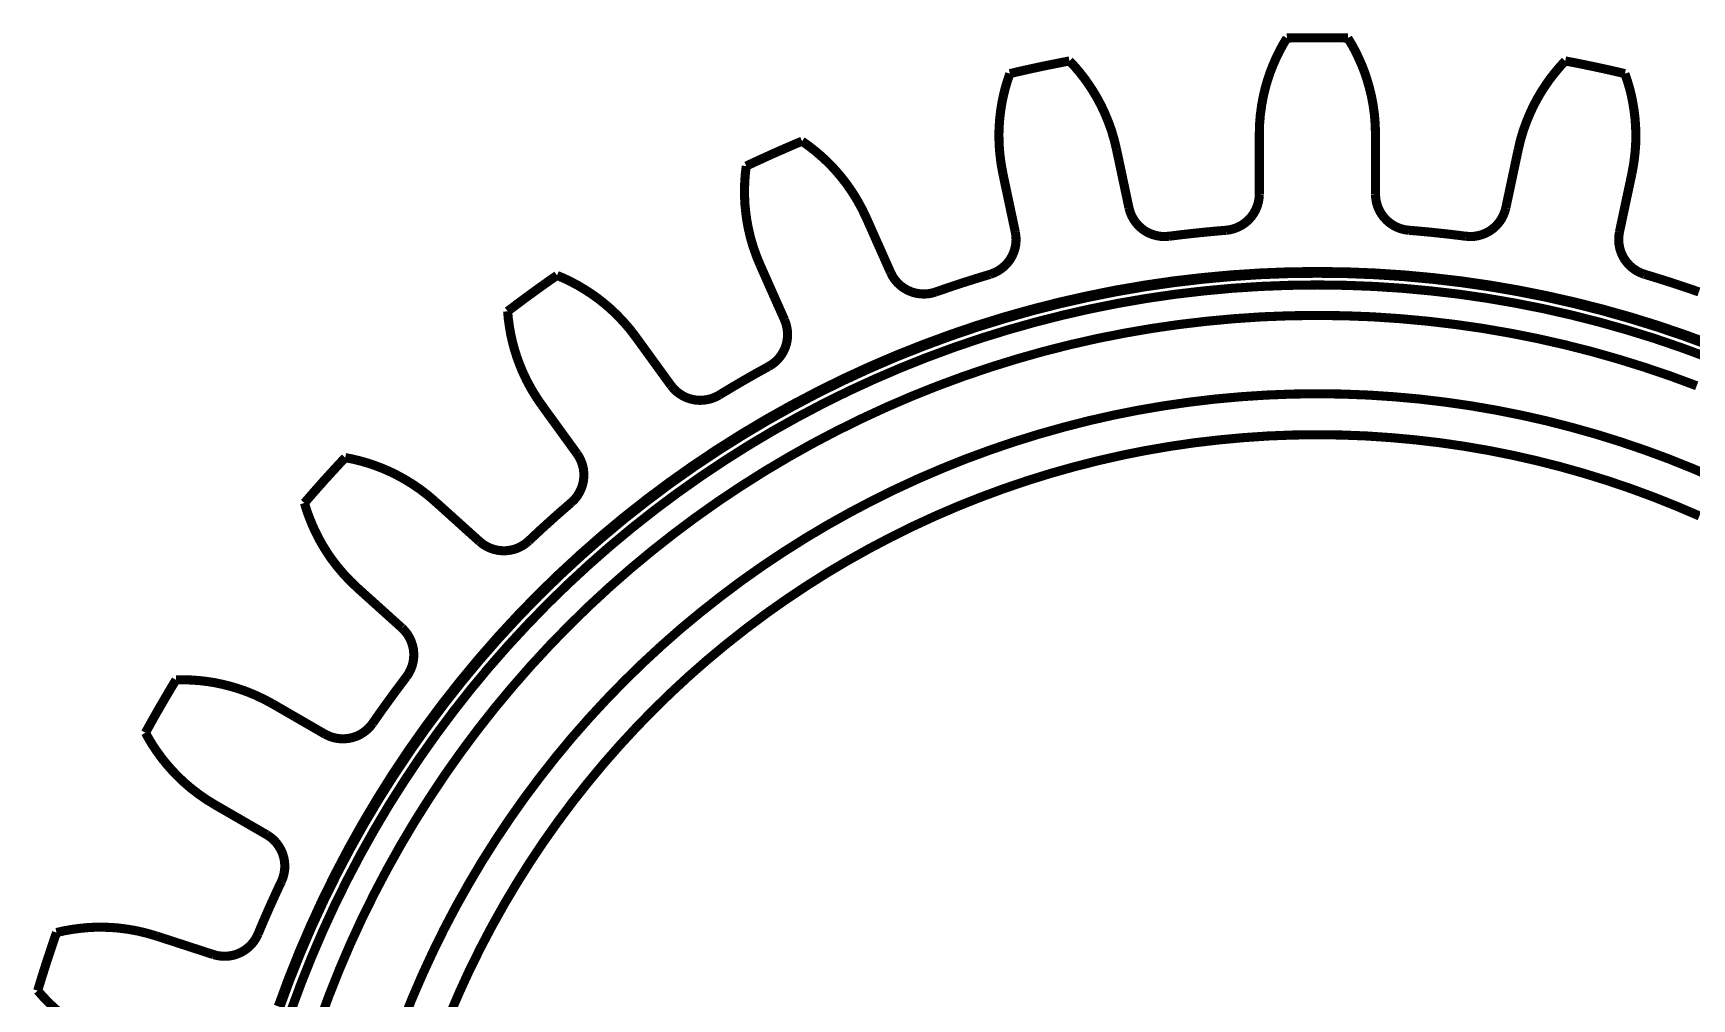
# Model space of a CAD drawing. Extents: x 0.4 to 23.1, y 0.4 to 16.1.
# Drawn here: x 4.492 to 6.29, y 7.96 to 9.007 of the extents above; entities that cross this region are included whole.
import ezdxf

# ---------------------------------------------------------------- set-up
doc = ezdxf.new("R2010")
doc.units = 0
doc.layers.get('0').update_dxf_attribs({"linetype": 'CONTINUOUS'})

msp = doc.modelspace()

# ---------------------------------------------------------------- linework, layer by layer
at = {"color": 0, "const_width": 0.00985}
for points in [[(5.85113, 9.00131), (5.8469, 8.99414), (5.84293, 8.98682), (5.83925, 8.97928), (5.83594, 8.97162), (5.83285, 8.96365), (5.83014, 8.95557), (5.82775, 8.94726), (5.82574, 8.93892), (5.82379, 8.9286), (5.82238, 8.91818), (5.8215, 8.90756), (5.82124, 8.89692)], [(5.85113, 9.00131), (5.85943, 9.00146), (5.86768, 9.00157), (5.87597, 9.00163), (5.89247, 9.00163), (5.90076, 9.00157), (5.90901, 9.00146), (5.91726, 9.00131)], [(5.91726, 9.00131), (5.92156, 8.99414), (5.92551, 8.98682), (5.92914, 8.97928), (5.93251, 8.97162), (5.9356, 8.96365), (5.93826, 8.95557), (5.94065, 8.94726), (5.94271, 8.93892), (5.94467, 8.9286), (5.94607, 8.91818), (5.94694, 8.90756), (5.94721, 8.89692)], [(5.55072, 8.96272), (5.55875, 8.96463), (5.56685, 8.96647), (5.57493, 8.96826), (5.58301, 8.97), (5.5911, 8.97168), (5.59918, 8.97331), (5.60732, 8.97493), (5.6154, 8.97651)], [(5.6154, 8.97651), (5.6211, 8.97038), (5.62646, 8.96403), (5.63162, 8.95747), (5.63644, 8.95063), (5.64111, 8.94347), (5.64546, 8.93614), (5.64953, 8.92854), (5.65321, 8.92079), (5.65728, 8.91108), (5.66086, 8.90121), (5.6639, 8.891), (5.66639, 8.88064)], [(6.153, 8.97651), (6.14735, 8.97038), (6.14199, 8.96403), (6.13683, 8.95747), (6.132, 8.95063), (6.12733, 8.94347), (6.12299, 8.93614), (6.11893, 8.92854), (6.11524, 8.92079), (6.11117, 8.91108), (6.10758, 8.90121), (6.10454, 8.891), (6.10206, 8.88064)], [(6.153, 8.97651), (6.16114, 8.97493), (6.16928, 8.97331), (6.17736, 8.97168), (6.18544, 8.97), (6.19353, 8.96826), (6.20161, 8.96647), (6.20964, 8.96463), (6.21772, 8.96272)], [(5.55072, 8.96272), (5.54807, 8.95486), (5.54568, 8.94689), (5.54368, 8.93875), (5.54199, 8.93056), (5.54069, 8.92215), (5.53971, 8.91363), (5.53907, 8.90511), (5.53885, 8.89649), (5.53907, 8.88596), (5.53988, 8.87549), (5.54124, 8.8649), (5.54313, 8.85449)], [(6.21772, 8.96272), (6.22038, 8.95486), (6.22276, 8.94689), (6.22478, 8.93875), (6.2264, 8.93056), (6.22775, 8.92215), (6.22874, 8.91363), (6.22933, 8.90511), (6.2296, 8.89649), (6.22939, 8.88596), (6.22857, 8.87549), (6.22721, 8.8649), (6.22532, 8.85449)], [(5.26486, 8.86257), (5.27235, 8.8661), (5.27989, 8.86957), (5.28738, 8.87299), (5.29492, 8.87642), (5.30251, 8.87972), (5.31006, 8.88303), (5.31765, 8.88629), (5.32531, 8.88949)], [(5.32531, 8.88949), (5.33208, 8.88471), (5.33871, 8.87961), (5.34511, 8.87424), (5.35124, 8.8686), (5.35732, 8.86257), (5.36307, 8.85628), (5.3686, 8.84972), (5.37386, 8.84289), (5.37983, 8.83425), (5.38536, 8.82531), (5.39046, 8.81597), (5.39507, 8.80638)], [(5.82124, 8.83219), (5.82124, 8.89692)], [(5.94721, 8.83219), (5.94721, 8.89692)], [(5.67985, 8.81733), (5.66639, 8.88064)], [(6.0886, 8.81733), (6.10206, 8.88064)], [(5.26486, 8.86257), (5.26389, 8.85433), (5.26324, 8.84603), (5.26297, 8.83768), (5.26303, 8.82932), (5.26346, 8.82081), (5.26432, 8.81228), (5.26546, 8.80376), (5.26704, 8.79531), (5.26942, 8.78504), (5.2724, 8.77496), (5.27593, 8.76492), (5.28, 8.7551)], [(5.55658, 8.79118), (5.54313, 8.85449)], [(6.21181, 8.79118), (6.22532, 8.85449)], [(5.82124, 8.83219), (5.82096, 8.82775), (5.82021, 8.82329), (5.81896, 8.81901), (5.81717, 8.81483), (5.81494, 8.81088), (5.81228, 8.80724), (5.80925, 8.80393), (5.80583, 8.801), (5.80208, 8.79844), (5.79818, 8.79639), (5.79406, 8.79476), (5.78976, 8.79362), (5.785, 8.79297)], [(5.94721, 8.83219), (5.94749, 8.82775), (5.94824, 8.82329), (5.94949, 8.81901), (5.95128, 8.81483), (5.9535, 8.81088), (5.95617, 8.80724), (5.95921, 8.80393), (5.96262, 8.801), (5.96636, 8.79844), (5.97026, 8.79639), (5.97439, 8.79476), (5.97868, 8.79362), (5.98346, 8.79297)], [(5.67985, 8.81733), (5.68104, 8.81304), (5.68272, 8.80886), (5.68485, 8.8049), (5.68739, 8.80122), (5.69043, 8.79779), (5.69379, 8.79476), (5.69743, 8.79215), (5.70139, 8.78999), (5.70557, 8.78831), (5.70985, 8.78711), (5.71419, 8.7864), (5.71864, 8.78618), (5.72342, 8.78651)], [(6.0886, 8.81733), (6.0874, 8.81304), (6.08572, 8.80886), (6.08361, 8.8049), (6.08106, 8.80122), (6.07801, 8.79779), (6.07465, 8.79476), (6.07101, 8.79215), (6.06706, 8.78999), (6.06288, 8.78831), (6.0586, 8.78711), (6.05425, 8.7864), (6.04981, 8.78618), (6.04503, 8.78651)], [(5.42139, 8.74724), (5.39507, 8.80638)], [(5.55658, 8.79118), (5.55729, 8.78674), (5.55746, 8.78222), (5.55713, 8.77772), (5.55626, 8.77333), (5.5549, 8.76899), (5.55306, 8.76486), (5.55078, 8.76101), (5.54801, 8.75738), (5.54492, 8.75418), (5.5415, 8.75136), (5.53782, 8.74892), (5.53386, 8.7469), (5.52935, 8.74522)], [(5.72342, 8.78651), (5.73112, 8.78749), (5.73882, 8.78842), (5.74647, 8.78928), (5.76188, 8.7909), (5.77729, 8.79232), (5.785, 8.79297)], [(5.98346, 8.79297), (5.99115, 8.79232), (6.00657, 8.7909), (6.02197, 8.78928), (6.02962, 8.78842), (6.03733, 8.78749), (6.04503, 8.78651)], [(6.21181, 8.79118), (6.21115, 8.78674), (6.21099, 8.78222), (6.21132, 8.77772), (6.21218, 8.77333), (6.21354, 8.76899), (6.21539, 8.76486), (6.21767, 8.76101), (6.22043, 8.75738), (6.22353, 8.75418), (6.22694, 8.75136), (6.23063, 8.74892), (6.2346, 8.7469), (6.2391, 8.74522)], [(5.30632, 8.69596), (5.28, 8.7551)], [(6.31261, 8.66883), (6.28326, 8.67969), (6.25364, 8.68978), (6.22374, 8.69906), (6.19363, 8.70751), (6.16331, 8.71522), (6.13276, 8.72211), (6.10206, 8.72825), (6.07124, 8.73356), (6.04025, 8.73807), (6.00917, 8.74169), (5.97803, 8.74457), (5.94678, 8.74664), (5.91553, 8.74789), (5.88422, 8.74826), (5.85292, 8.74789), (5.82167, 8.74664), (5.79042, 8.74457), (5.75928, 8.74169), (5.72819, 8.73807), (5.69721, 8.73356), (5.66635, 8.72825), (5.63569, 8.72211), (5.60514, 8.71522), (5.57482, 8.70751), (5.54471, 8.69906), (5.51481, 8.68978), (5.48519, 8.67969), (5.45583, 8.66883), (5.42676, 8.65728), (5.398, 8.64492), (5.36957, 8.63183), (5.34153, 8.61794), (5.31381, 8.6034), (5.28651, 8.58811), (5.2596, 8.5721), (5.23313, 8.55539), (5.20714, 8.53803), (5.18158, 8.51997), (5.15647, 8.50125), (5.13189, 8.48188), (5.10786, 8.46186), (5.08431, 8.44119), (5.06136, 8.41997), (5.0389, 8.39817), (5.01708, 8.37571), (4.99582, 8.35275), (4.97521, 8.32921), (4.95518, 8.30512), (4.93582, 8.28054), (4.9171, 8.25549), (4.89903, 8.22993), (4.88162, 8.20394), (4.86496, 8.17746), (4.84896, 8.15056), (4.83365, 8.12326), (4.81907, 8.09554), (4.80524, 8.06749), (4.79215, 8.03907), (4.77979, 8.01031), (4.76818, 7.98122), (4.75738, 7.95187)], [(4.75906, 7.95128), (4.76986, 7.98058), (4.78147, 8.0096), (4.79378, 8.03831), (4.80686, 8.06668), (4.82069, 8.09472), (4.83524, 8.1224), (4.85053, 8.14963), (4.86649, 8.17649), (4.88319, 8.2029), (4.90056, 8.22889), (4.91857, 8.25439), (4.93728, 8.27946), (4.9566, 8.30399), (4.97657, 8.32801), (4.99718, 8.35151), (5.01839, 8.37446), (5.04021, 8.39686), (5.06261, 8.41868), (5.08556, 8.43989), (5.109, 8.46044), (5.13303, 8.48047), (5.15761, 8.49978), (5.18261, 8.5185), (5.20817, 8.53651), (5.23415, 8.55388), (5.26058, 8.57053), (5.28743, 8.58653), (5.31467, 8.60178), (5.34233, 8.61638), (5.37033, 8.63015), (5.39871, 8.64324), (5.42746, 8.6556), (5.45649, 8.66715), (5.48579, 8.678), (5.51535, 8.68804), (5.54519, 8.69726), (5.57531, 8.70578), (5.60558, 8.71349), (5.63607, 8.72038), (5.66672, 8.72646), (5.69749, 8.73178), (5.7284, 8.73622), (5.75944, 8.7399), (5.79058, 8.74278), (5.82178, 8.74485), (5.85297, 8.74604), (5.88422, 8.74642), (5.91547, 8.74604), (5.94667, 8.74485), (5.97786, 8.74278), (6.009, 8.7399), (6.04004, 8.73622), (6.07096, 8.73178), (6.10172, 8.72646), (6.13238, 8.72038), (6.16287, 8.71349), (6.19314, 8.70578), (6.22325, 8.69726), (6.25304, 8.68804), (6.28267, 8.678), (6.31196, 8.66715)], [(5.00608, 8.70518), (5.01932, 8.71517), (5.02593, 8.72006), (5.03261, 8.72493), (5.03933, 8.72982), (5.05279, 8.73936), (5.05963, 8.74408)], [(5.05963, 8.74408), (5.06728, 8.74083), (5.07476, 8.73719), (5.08214, 8.73329), (5.08936, 8.729), (5.09651, 8.72439), (5.10346, 8.71946), (5.11025, 8.71414), (5.11681, 8.70861), (5.12446, 8.70139), (5.13172, 8.69374), (5.13867, 8.68571), (5.14513, 8.67725)], [(5.42139, 8.74724), (5.42344, 8.74322), (5.42594, 8.73947), (5.42888, 8.73606), (5.43218, 8.73296), (5.43582, 8.73031), (5.43972, 8.72803), (5.44385, 8.72629), (5.44819, 8.72493), (5.45258, 8.72418), (5.45703, 8.72385), (5.46143, 8.72407), (5.46582, 8.72478), (5.47043, 8.72613)], [(5.47043, 8.72613), (5.47775, 8.72868), (5.48508, 8.73118), (5.4924, 8.73361), (5.49978, 8.73606), (5.51454, 8.74072), (5.52192, 8.743), (5.52935, 8.74522)], [(6.2391, 8.74522), (6.24653, 8.743), (6.2539, 8.74072), (6.26867, 8.73606), (6.27604, 8.73361), (6.28336, 8.73118), (6.29069, 8.72868), (6.29796, 8.72613)], [(6.3074, 8.65528), (6.27843, 8.66596), (6.24914, 8.67594), (6.21962, 8.68506), (6.18983, 8.69347), (6.15989, 8.70107), (6.12972, 8.7079), (6.09944, 8.71392), (6.06896, 8.71918), (6.03836, 8.72364), (6.00765, 8.72721), (5.97689, 8.73008), (5.94601, 8.7321), (5.91515, 8.73329), (5.88422, 8.73372), (5.85331, 8.73329), (5.82243, 8.7321), (5.79156, 8.73008), (5.76079, 8.72721), (5.73008, 8.72364), (5.69949, 8.71918), (5.669, 8.71392), (5.63872, 8.7079), (5.60856, 8.70107), (5.57861, 8.69347), (5.54883, 8.68506), (5.51932, 8.67594), (5.49001, 8.66596), (5.46104, 8.65528), (5.43229, 8.64382), (5.40392, 8.63162), (5.37582, 8.61871), (5.3481, 8.60499), (5.32075, 8.5906), (5.29378, 8.57553), (5.26719, 8.55968), (5.24104, 8.54318), (5.21539, 8.52604), (5.19011, 8.50819), (5.16536, 8.48969), (5.14106, 8.47054), (5.11729, 8.45079), (5.09407, 8.43039), (5.07135, 8.4094), (5.04921, 8.38786), (5.02767, 8.36567), (5.00667, 8.34299), (4.98628, 8.31976), (4.96653, 8.29601), (4.94738, 8.27171), (4.92888, 8.2469), (4.91103, 8.22168), (4.89388, 8.19596), (4.87733, 8.16986), (4.86154, 8.14328), (4.84646, 8.11632), (4.83203, 8.08892), (4.81836, 8.06119), (4.80544, 8.03315), (4.79324, 8.00472), (4.78179, 7.97601), (4.77106, 7.947)], [(5.00608, 8.70518), (5.00683, 8.69694), (5.00797, 8.68869), (5.00939, 8.68044), (5.01124, 8.67225), (5.0134, 8.66401), (5.016, 8.65588), (5.01893, 8.64779), (5.02219, 8.63986), (5.02669, 8.63032), (5.03168, 8.6211), (5.03722, 8.61199), (5.04324, 8.60325)], [(6.29557, 8.62446), (6.26742, 8.63488), (6.23893, 8.64453), (6.21024, 8.65343), (6.18132, 8.66163), (6.15218, 8.669), (6.12289, 8.67563), (6.09343, 8.68147), (6.06381, 8.68658), (6.03407, 8.69086), (6.00418, 8.69439), (5.97428, 8.69715), (5.94428, 8.69917), (5.91428, 8.70031), (5.88422, 8.70068), (5.85417, 8.70031), (5.82417, 8.69917), (5.79417, 8.69715), (5.76421, 8.69439), (5.73438, 8.69086), (5.70464, 8.68658), (5.67503, 8.68147), (5.64556, 8.67563), (5.61626, 8.669), (5.58713, 8.66163), (5.55821, 8.65343), (5.52951, 8.64453), (5.50103, 8.63488), (5.47288, 8.62446), (5.44493, 8.61333), (5.41732, 8.60146), (5.39003, 8.58886), (5.36307, 8.57557), (5.33649, 8.56164), (5.31028, 8.54693), (5.28444, 8.53157), (5.25906, 8.51551), (5.23406, 8.49886), (5.20953, 8.4815), (5.18544, 8.46349), (5.16183, 8.44488), (5.13872, 8.42567), (5.11615, 8.40588), (5.09407, 8.38547), (5.07254, 8.36447), (5.0516, 8.34299), (5.03119, 8.3209), (5.01139, 8.29833), (4.99214, 8.27522), (4.97353, 8.25163), (4.95557, 8.22754), (4.93821, 8.20301), (4.92156, 8.178), (4.90549, 8.15261), (4.89014, 8.12679), (4.87543, 8.10053), (4.86143, 8.07394), (4.84814, 8.04704), (4.83556, 8.01975), (4.82374, 7.99214), (4.81261, 7.96419), (4.80219, 7.93599)], [(5.30632, 8.69596), (5.30789, 8.69179), (5.30897, 8.68739), (5.30957, 8.68294), (5.30968, 8.67844), (5.30925, 8.67393), (5.30832, 8.66949), (5.30686, 8.66525), (5.30496, 8.66118), (5.30257, 8.65733), (5.29981, 8.65386), (5.29671, 8.65072), (5.29324, 8.64794), (5.28917, 8.6454)], [(5.18317, 8.62489), (5.14513, 8.67725)], [(5.23557, 8.61442), (5.24881, 8.62244), (5.26215, 8.63026), (5.26888, 8.63411), (5.27561, 8.63792), (5.28917, 8.6454)], [(6.31657, 8.52393), (6.29101, 8.53489), (6.26514, 8.54525), (6.23904, 8.55485), (6.21268, 8.56381), (6.18614, 8.57206), (6.15935, 8.57958), (6.13238, 8.58649), (6.10525, 8.59261), (6.07796, 8.59804), (6.05051, 8.60275), (6.02294, 8.60672), (5.99533, 8.61003), (5.96761, 8.61253), (5.93983, 8.61436), (5.91206, 8.61546), (5.88422, 8.61583), (5.85639, 8.61546), (5.82861, 8.61436), (5.80083, 8.61253), (5.77311, 8.61003), (5.7455, 8.60672), (5.71793, 8.60275), (5.69049, 8.59804), (5.66319, 8.59261), (5.63607, 8.58649), (5.6091, 8.57958), (5.58231, 8.57206), (5.55572, 8.56381), (5.5294, 8.55485), (5.50331, 8.54525), (5.47743, 8.53489), (5.45188, 8.52393), (5.4266, 8.51226), (5.40164, 8.49994), (5.37701, 8.48699), (5.35271, 8.47342), (5.32883, 8.45921), (5.30528, 8.44433), (5.28212, 8.42888), (5.25939, 8.41282), (5.23714, 8.39615), (5.21528, 8.3789), (5.19385, 8.36117), (5.17296, 8.34278), (5.1525, 8.32389), (5.1326, 8.30447), (5.11317, 8.28456), (5.09429, 8.26411), (5.0759, 8.24322), (5.05811, 8.22179), (5.0409, 8.19993), (5.02425, 8.17763), (5.00819, 8.15489), (4.99274, 8.13178), (4.97786, 8.10824), (4.96365, 8.08431), (4.95003, 8.06006), (4.93707, 8.03543), (4.92481, 8.01047), (4.91314, 7.98519), (4.90213, 7.95964), (4.89182, 7.93375)], [(5.18317, 8.62489), (5.18604, 8.62142), (5.18924, 8.61828), (5.19282, 8.61556), (5.19667, 8.61322), (5.20079, 8.61133), (5.20508, 8.60997), (5.20953, 8.60906), (5.21403, 8.60867), (5.21853, 8.60883), (5.22287, 8.60949), (5.22715, 8.61057), (5.23128, 8.61219), (5.23557, 8.61442)], [(5.08128, 8.55083), (5.04324, 8.60325)], [(6.2985, 8.48335), (6.27399, 8.49388), (6.24924, 8.50375), (6.22424, 8.51297), (6.199, 8.52154), (6.1735, 8.52946), (6.14785, 8.53668), (6.12201, 8.54324), (6.09597, 8.54915), (6.06982, 8.55436), (6.04357, 8.55886), (6.01719, 8.56272), (5.99067, 8.56581), (5.96414, 8.56825), (5.93756, 8.57004), (5.91086, 8.57107), (5.88422, 8.5714), (5.85758, 8.57107), (5.83089, 8.57004), (5.80431, 8.56825), (5.77778, 8.56581), (5.75125, 8.56272), (5.72488, 8.55886), (5.69862, 8.55436), (5.67247, 8.54915), (5.64643, 8.54324), (5.62061, 8.53668), (5.59494, 8.52946), (5.56944, 8.52154), (5.54422, 8.51297), (5.51921, 8.50375), (5.49442, 8.49388), (5.46994, 8.48335), (5.44569, 8.47217), (5.42182, 8.46039), (5.39822, 8.44797), (5.37494, 8.43494), (5.352, 8.42133), (5.32949, 8.40707), (5.30729, 8.39225), (5.28554, 8.3769), (5.26417, 8.36089), (5.24322, 8.3444), (5.22271, 8.32736), (5.20264, 8.30979), (5.18306, 8.29167), (5.16396, 8.27306), (5.14535, 8.25396), (5.12728, 8.23438), (5.10969, 8.21436), (5.09267, 8.19385), (5.07611, 8.1729), (5.06017, 8.15153), (5.04476, 8.12978), (5.02994, 8.10758), (5.01574, 8.08501), (5.00211, 8.06213), (4.9891, 8.03885), (4.97667, 8.01525), (4.96485, 7.99138), (4.95372, 7.96712), (4.94319, 7.9426)], [(4.78569, 8.49744), (4.79656, 8.50993), (4.80751, 8.52229), (4.8131, 8.52843), (4.82428, 8.54058), (4.82997, 8.5466)], [(4.82997, 8.5466), (4.83811, 8.54497), (4.84619, 8.54303), (4.85422, 8.54069), (4.86219, 8.53803), (4.87017, 8.535), (4.87799, 8.53162), (4.88569, 8.52783), (4.89324, 8.52376), (4.90229, 8.51828), (4.91097, 8.51237), (4.91943, 8.50592), (4.92751, 8.49903)], [(5.08128, 8.55083), (5.08371, 8.5471), (5.08567, 8.54303), (5.08718, 8.53879), (5.08822, 8.5344), (5.08871, 8.52989), (5.08871, 8.52539), (5.08817, 8.52094), (5.08718, 8.51654), (5.08561, 8.51226), (5.08365, 8.50831), (5.08128, 8.50461), (5.0785, 8.50114), (5.07503, 8.49783)], [(4.78569, 8.49744), (4.78814, 8.48947), (4.79096, 8.48167), (4.79411, 8.4739), (4.79758, 8.46631), (4.80143, 8.45865), (4.80561, 8.45122), (4.81017, 8.44396), (4.815, 8.43685), (4.8214, 8.4285), (4.82818, 8.42046), (4.8355, 8.41276), (4.84321, 8.40539)], [(4.97558, 8.45574), (4.92751, 8.49903)], [(5.02903, 8.45638), (5.03467, 8.46169), (5.04031, 8.46696), (5.04601, 8.47217), (5.05176, 8.47737), (5.05751, 8.48253), (5.06332, 8.48768), (5.06917, 8.49274), (5.07503, 8.49783)], [(4.97558, 8.45574), (4.97911, 8.4529), (4.98292, 8.45053), (4.98699, 8.44857), (4.99121, 8.4471), (4.99567, 8.44612), (5.00017, 8.44564), (5.00467, 8.44569), (5.00911, 8.44629), (5.01351, 8.44732), (5.01764, 8.44883), (5.0216, 8.45085), (5.02533, 8.45329), (5.02903, 8.45638)], [(4.89133, 8.36208), (4.84321, 8.40539)], [(4.89133, 8.36208), (4.89447, 8.35889), (4.89725, 8.35536), (4.89958, 8.35157), (4.90153, 8.34744), (4.90294, 8.34315), (4.90392, 8.33871), (4.90429, 8.33425), (4.90419, 8.32975), (4.9036, 8.32531), (4.9025, 8.32101), (4.90093, 8.31685), (4.89893, 8.31293), (4.89621, 8.30892)], [(4.61328, 8.24843), (4.62131, 8.26286), (4.62538, 8.27007), (4.6295, 8.27724), (4.63368, 8.2844), (4.63786, 8.2915), (4.64208, 8.29861), (4.64638, 8.30572)], [(4.64638, 8.30572), (4.65468, 8.30583), (4.66303, 8.30556), (4.67133, 8.30501), (4.67964, 8.30404), (4.6881, 8.30274), (4.69646, 8.301), (4.70481, 8.29893), (4.71306, 8.2965), (4.72299, 8.29308), (4.73275, 8.28907), (4.74235, 8.2845), (4.75168, 8.27946)], [(4.85986, 8.25885), (4.86426, 8.26519), (4.86871, 8.27154), (4.87321, 8.27783), (4.87771, 8.28407), (4.88232, 8.29031), (4.88688, 8.29656), (4.89621, 8.30892)], [(4.80772, 8.24707), (4.75168, 8.27946)], [(4.80772, 8.24707), (4.81174, 8.24507), (4.81597, 8.24349), (4.82032, 8.24246), (4.82482, 8.24192), (4.82937, 8.24186), (4.83388, 8.24235), (4.83822, 8.24333), (4.8425, 8.24479), (4.84657, 8.24675), (4.85026, 8.24914), (4.85374, 8.2519), (4.85688, 8.25504), (4.85986, 8.25885)], [(4.61328, 8.24843), (4.61735, 8.24115), (4.62169, 8.23406), (4.62642, 8.22715), (4.6314, 8.22038), (4.63678, 8.21376), (4.64242, 8.20736), (4.64839, 8.20117), (4.65457, 8.19526), (4.66254, 8.18837), (4.6709, 8.18197), (4.67964, 8.17589), (4.68869, 8.17036)], [(4.74474, 8.13797), (4.68869, 8.17036)], [(4.74474, 8.13797), (4.74849, 8.13553), (4.75196, 8.13265), (4.75504, 8.12939), (4.75776, 8.12576), (4.7601, 8.12185), (4.76193, 8.11774), (4.76324, 8.11344), (4.76411, 8.109), (4.76443, 8.10449), (4.76426, 8.1001), (4.76357, 8.09571), (4.76243, 8.09147), (4.76064, 8.08697)], [(4.73546, 8.03043), (4.73844, 8.03754), (4.74149, 8.04471), (4.74457, 8.05176), (4.74767, 8.05886), (4.75407, 8.07297), (4.75732, 8.07997), (4.76064, 8.08697)], [(4.51687, 8.0319), (4.52501, 8.03375), (4.53321, 8.03521), (4.5415, 8.03635), (4.54981, 8.03717), (4.55832, 8.03765), (4.56685, 8.03771), (4.57547, 8.03743), (4.58404, 8.03678), (4.59446, 8.03543), (4.60482, 8.03358), (4.61518, 8.03108), (4.62538, 8.0281)], [(4.49647, 7.96897), (4.49886, 7.97689), (4.50131, 7.98481), (4.50629, 8.00054), (4.5089, 8.0084), (4.5115, 8.01622), (4.51417, 8.02408), (4.51687, 8.0319)], [(4.6869, 8.00808), (4.62538, 8.0281)], [(4.6869, 8.00808), (4.69125, 8.00694), (4.69575, 8.00629), (4.70019, 8.00618), (4.70469, 8.00657), (4.70915, 8.00749), (4.71343, 8.0089), (4.71756, 8.01074), (4.72136, 8.01307), (4.72493, 8.01585), (4.72814, 8.01893), (4.7309, 8.02235), (4.73335, 8.0261), (4.73546, 8.03043)], [(4.49647, 7.96897), (4.50196, 7.96272), (4.50765, 7.95671), (4.51372, 7.9509), (4.51997, 7.94536), (4.52658, 7.93994), (4.53347, 7.9349), (4.54058, 7.93007), (4.5479, 7.92557), (4.55713, 7.92051), (4.56657, 7.9159), (4.57639, 7.91183), (4.58643, 7.90826)]]:
    msp.add_lwpolyline(points, dxfattribs=at)

doc.saveas('drawing.dxf')
